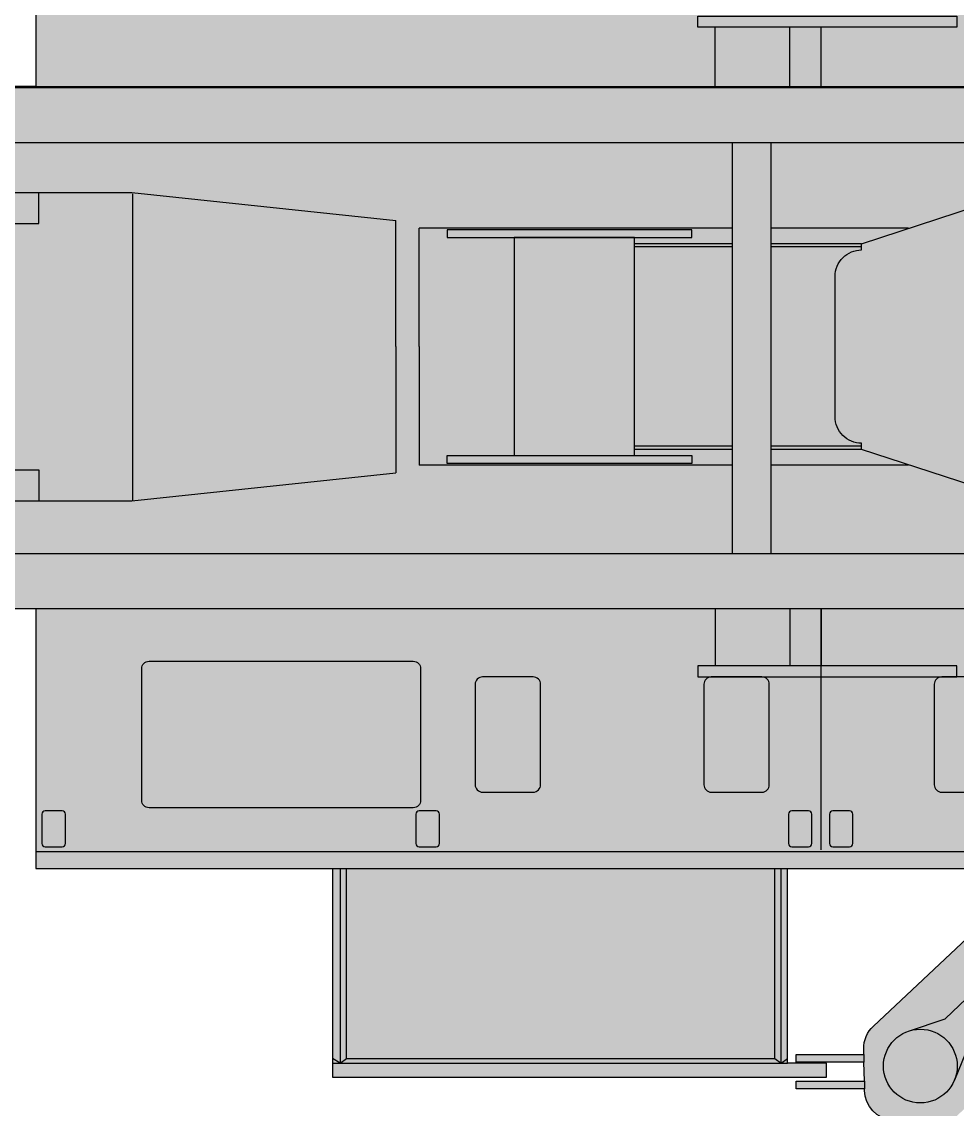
# Model space of a CAD drawing. Header units: millimetres. Extents: x 1288 to 41624, y 765 to 20114.
# Drawn here: x 4592 to 7035, y 2315 to 5155 of the extents above; entities that cross this region are included whole.
import ezdxf

# ---------------------------------------------------------------- set-up
doc = ezdxf.new("R2010")
doc.units = ezdxf.units.MM
doc.set_wipeout_variables(frame=1)
doc.layers.add('dwgmodels.com', color=250, linetype='Continuous')
doc.layers.add('Hatch', color=7, linetype='Continuous', true_color=0xffe494)

# ---------------------------------------------------------------- blocks, each defined once
blk = doc.blocks.new('BLOCK-20201113.170731')
at = {"color": 0, "linetype": 'ByBlock', "lineweight": -2, "transparency": 16777216}
blk.add_wipeout([(-2274.263314732383, -1938.2408650739712), (-2274.263314732383, -1917.8482353668005), (-2097.361047955646, -1917.8482353668005), (-2097.6457328768734, -1903.1484923233734), (-2097.6457328768734, -1903.1484923233734), (-2096.232704726308, -1886.6040824182737), (-2091.4156753500256, -1870.7135073610184), (-2083.4045551956665, -1856.169226645402), (-2072.5484427814918, -1843.605032643674), (-1425.5858744147552, -1236.4890515882907), (-1225.9150036360913, -931.0188284388169), (-1225.9150036360913, -931.0188284388173), (-1188.9916530277296, -858.8568098033593), (-1168.0781943122051, -780.5413068793127), (-1164.1109618104224, -699.5786499319952), (-1177.2675758768612, -619.5936872202519), (-1199.4008998382155, -559.4711547844313), (-1199.4008998382155, -559.4711547844308), (-1253.193153375399, -425.5319164311545), (-1292.0798225981919, -286.5313658278519), (-1315.59838620631, -144.1227871639412), (-1323.4691124346461, 9.094947017729282e-13), (-1323.4691124346466, 0), (-1323.4691124346466, 0), (-1315.59838620631, 144.1227871639412), (-1292.0798225981919, 286.5313658278519), (-1253.193153375399, 425.5319164311559), (-1199.4008998382155, 559.4711547844317), (-1199.4008998382155, 559.4711547844308), (-1199.4008998382155, 559.4711547844299), (-1173.0986635985005, 636.1450298820309), (-1163.517877854472, 716.6366399927701), (-1171.0874921469688, 797.3422264980109), (-1195.468600809812, 874.6484506592196), (-1225.9150036360913, 931.0188284388169), (-1425.5858744147552, 1236.4890515882907), (-2072.5484427814918, 1843.6050326436743), (-2072.5484427814918, 1843.6050326436743), (-2083.4045551956665, 1856.169226645401), (-2091.4156753500256, 1870.713507361018), (-2096.232704726308, 1886.6040824182737), (-2097.6457328768734, 1903.148492323373), (-2097.361047955646, 1917.8482353668005), (-2274.263314732383, 1917.8482353668005), (-2274.263314732383, 1938.2408650739699), (-2096.9661108356777, 1938.2408650739699), (-2096.0212748919994, 1987.0275922753171), (-2274.263314732383, 1987.0275922753171), (-2274.263314732383, 2007.4202219824874), (-2095.6263377720315, 2007.4202219824874), (-2095.543919022315, 2011.6759248753187), (-2095.543919022315, 2011.6759248753187), (-2089.6912722062198, 2040.1193717068336), (-2074.0190646469805, 2064.5665607606134), (-2050.6161080945485, 2081.759139596148), (-2022.6015783539626, 2089.405659446704), (-1914.4264847076593, 2098.392892188971), (-1914.4264847076593, 2098.392892188971), (-1897.8257428960096, 2098.0330047547013), (-1881.6614205224193, 2094.234474793645), (-1866.637906096936, 2087.1628298669193), (-1853.4098754356708, 2077.126229222925), (-1390.8111044863945, 1643.0190329304132), (-1383.1703950564113, 1663.9663486319105), (-1407.619324405605, 1891.7859175675867), (-1488.9414494720113, 2111.567738300466), (-1488.950910515636, 2191.1729593706004), (-1476.8097944638207, 2203.3474148715313), (-1094.3118513705265, 2203.3529714463803), (-1069.7851299734066, 2175.8343924129267), (-1069.7851299734066, 2111.5682166253937), (-548.1436778423378, 1315.2291295579626), (-548.1436778423378, 1315.2291295579626), (-517.572211737693, 1279.1863238380147), (-479.11456527583374, 1251.7143779191656), (-435.1062536875307, 1234.481650476876), (-388.21988155083073, 1228.5346771448085), (-388.2198815508309, 1228.5346771448085), (0, 1228.5346771448085), (388.2198815508309, 1228.5346771448085), (388.21988155083085, 1228.5346771448085), (435.10625368753074, 1234.481650476877), (479.11456527583425, 1251.7143779191656), (517.572211737693, 1279.1863238380147), (548.1436778423378, 1315.2291295579635), (548.1436778423378, 1315.2291295579626), (1069.7851299734066, 2111.5682166253937), (1069.7851299734066, 2175.8343924129267), (1094.3118513705265, 2203.3529714463803), (1476.8097944638207, 2203.3474148715313), (1488.950910515636, 2191.1729593706004), (1488.9414494720113, 2111.567738300466), (1407.619324405605, 1891.7859175675867), (1383.1703950564113, 1663.9663486319105), (1390.8111044863945, 1643.0190329304132), (1853.4098754356708, 2077.126229222925), (1853.4098754356708, 2077.126229222925), (1866.637906096936, 2087.1628298669193), (1881.6614205224193, 2094.234474793645), (1897.8257428960096, 2098.0330047547013), (1914.4264847076593, 2098.392892188971), (2022.6015783539626, 2089.405659446704), (2022.6015783539626, 2089.405659446704), (2050.6161080945485, 2081.759139596148), (2074.0190646469805, 2064.5665607606134), (2089.6912722062198, 2040.1193717068336), (2095.543919022315, 2011.6759248753187), (2095.543919022315, 2011.6759248753187), (2095.6263377720315, 2007.4202219824874), (2274.263314732383, 2007.4202219824874), (2274.263314732383, 1987.0275922753171), (2096.0212748919994, 1987.0275922753171), (2096.9661108356777, 1938.2408650739699), (2274.263314732383, 1938.2408650739699), (2274.263314732383, 1917.8482353668005), (2097.361047955646, 1917.8482353668005), (2097.6457328768734, 1903.148492323373), (2097.6457328768734, 1903.148492323373), (2096.232704726308, 1886.6040824182737), (2091.4156753500256, 1870.713507361018), (2083.4045551956665, 1856.169226645401), (2072.5484427814918, 1843.6050326436743), (1425.5858744147552, 1236.4890515882907), (1225.9150036360913, 931.0188284388169), (1225.9150036360913, 931.0188284388169), (1188.9916530277296, 858.8568098033593), (1168.0781943122051, 780.5413068793123), (1164.1109618104224, 699.5786499319947), (1177.2675758768612, 619.593687220251), (1199.4008998382155, 559.4711547844308), (1199.4008998382155, 559.4711547844308), (1253.193153375399, 425.53191643115497), (1292.0798225981912, 286.5313658278519), (1315.5983862063094, 144.1227871639412), (1323.4691124346461, 0), (1323.4691124346466, 0), (1323.4691124346466, -9.094947017729282e-13), (1315.59838620631, -144.12278716394212), (1292.0798225981919, -286.5313658278519), (1253.193153375399, -425.5319164311545), (1199.400899838216, -559.4711547844304), (1199.4008998382155, -559.4711547844313), (1199.4008998382155, -559.4711547844313), (1173.0986635985005, -636.1450298820314), (1163.517877854472, -716.636639992771), (1171.0874921469688, -797.3422264980131), (1195.468600809812, -874.6484506592201), (1225.9150036360913, -931.0188284388169), (1425.5858744147552, -1236.4890515882907), (2072.5484427814918, -1843.605032643674), (2072.5484427814918, -1843.605032643674), (2083.4045551956665, -1856.169226645402), (2091.4156753500256, -1870.7135073610184), (2096.232704726308, -1886.6040824182737), (2097.6457328768734, -1903.1484923233734), (2097.3610479556446, -1917.8482353668005), (2274.263314732383, -1917.8482353668005), (2274.263314732383, -1938.2408650739712), (2096.9661108356777, -1938.2408650739712), (2096.0212748919994, -1987.0275922753171), (2274.263314732383, -1987.0275922753171), (2274.263314732383, -2007.4202219824874), (2095.6263377720315, -2007.4202219824874), (2095.543919022315, -2011.6759248753187), (2095.543919022315, -2011.6759248753187), (2089.6912722062198, -2040.1193717068327), (2074.0190646469805, -2064.566560760613), (2050.616108094549, -2081.759139596148), (2022.6015783539626, -2089.405659446704), (2022.6015783539626, -2089.405659446704), (1914.4264847076593, -2098.392892188971), (1914.4264847076593, -2098.392892188971), (1897.8257428960096, -2098.0330047547013), (1881.6614205224193, -2094.234474793645), (1866.637906096936, -2087.16282986692), (1853.4098754356708, -2077.126229222926), (1390.8111044863945, -1643.0190329304132), (1383.1703950564113, -1663.9663486319118), (1407.619324405605, -1891.785917567588), (1488.9414494720113, -2111.567738300466), (1488.950910515636, -2191.1729593706004), (1476.8097944638207, -2203.347414871532), (1094.3118513705265, -2203.3529714463803), (1069.7851299734066, -2175.834392412926), (1069.7851299734066, -2111.5682166253937), (548.1436778423378, -1315.229129557964), (548.1436778423378, -1315.229129557964), (517.5722117376926, -1279.1863238380151), (479.11456527583374, -1251.714377919166), (435.10625368753074, -1234.481650476877), (388.21988155083085, -1228.5346771448094), (388.2198815508309, -1228.5346771448094), (0, -1228.5346771448094), (-388.2198815508309, -1228.5346771448094), (-388.2198815508309, -1228.5346771448094), (-435.10625368753074, -1234.481650476877), (-479.11456527583374, -1251.714377919166), (-517.5722117376926, -1279.1863238380147), (-548.1436778423378, -1315.229129557963), (-548.1436778423378, -1315.229129557964), (-1069.7851299734066, -2111.5682166253937), (-1069.7851299734066, -2175.834392412926), (-1094.3118513705265, -2203.3529714463803), (-1476.8097944638207, -2203.347414871532), (-1488.950910515636, -2191.1729593706004), (-1488.9414494720113, -2111.567738300466), (-1407.619324405605, -1891.785917567588), (-1383.1703950564113, -1663.9663486319118), (-1390.8111044863945, -1643.0190329304132), (-1853.4098754356708, -2077.126229222926), (-1853.4098754356708, -2077.126229222926), (-1866.637906096936, -2087.16282986692), (-1881.6614205224193, -2094.234474793645), (-1897.8257428960096, -2098.0330047547013), (-1914.4264847076593, -2098.392892188971), (-2022.6015783539626, -2089.405659446704), (-2022.6015783539626, -2089.405659446704), (-2050.6161080945485, -2081.759139596148), (-2074.0190646469805, -2064.566560760613), (-2089.6912722062198, -2040.1193717068336), (-2095.543919022315, -2011.6759248753187), (-2095.543919022315, -2011.6759248753187), (-2095.6263377720315, -2007.4202219824874), (-2274.263314732383, -2007.4202219824874), (-2274.263314732383, -1987.0275922753171), (-2096.0212748919994, -1987.0275922753171), (-2096.9661108356777, -1938.2408650739712)], dxfattribs=at)
at = {"layer": 'Hatch', "true_color": 0xadadad, "transparency": 16777216}
h = blk.add_hatch(color=253, dxfattribs=at)
h.dxf.hatch_style = 1
edge = h.paths.add_edge_path()
edge.add_line((-2096.966110835678, -1938.240865073971), (-2274.263314732383, -1938.240865073971))
edge.add_line((-2274.263314732383, -1938.240865073971), (-2274.263314732383, -1917.848235366801))
edge.add_line((-2274.263314732383, -1917.848235366801), (-2097.361047955646, -1917.848235366801))
edge.add_line((-2097.361047955646, -1917.848235366801), (-2097.645732876874, -1903.148492323373))
edge.add_arc((-2018.117612859002, -1901.608298286206), 79.54303282657193, 133.1801192143574, 181.1094891669785, ccw=False)
edge.add_line((-2072.548442781492, -1843.605032643674), (-1425.585874414755, -1236.489051588291))
edge.add_line((-1425.585874414755, -1236.489051588291), (-1225.915003636092, -931.0188284388169))
edge.add_arc((-1546.579969151156, -721.4159014089314), 383.091904284433, 326.8293279306736, 385.0071146604343)
edge.add_arc((-6.821210263296962e-13, 3.296918293926865e-12), 1323.469112434646, 180.0000000000001, 205.007114660434, ccw=False)
edge.add_arc((-6.821210263296962e-13, -3.296918293926865e-12), 1323.469112434646, 154.9928853395659, 179.9999999999999, ccw=False)
edge.add_arc((-1546.579969151156, 721.4159014089314), 383.0919042844329, 334.9928853395658, 393.1706720693264)
edge.add_line((-1225.915003636092, 931.0188284388169), (-1425.585874414755, 1236.489051588291))
edge.add_line((-1425.585874414755, 1236.489051588291), (-2072.548442781492, 1843.605032643674))
edge.add_arc((-2018.117612859002, 1901.608298286206), 79.54303282657192, 178.8905108330214, 226.8198807856426, ccw=False)
edge.add_line((-2097.645732876874, 1903.148492323373), (-2097.361047955646, 1917.848235366801))
edge.add_line((-2097.361047955646, 1917.848235366801), (-2274.263314732383, 1917.848235366801))
edge.add_line((-2274.263314732383, 1917.848235366801), (-2274.263314732383, 1938.240865073971))
edge.add_line((-2274.263314732383, 1938.240865073971), (-2096.966110835678, 1938.240865073971))
edge.add_line((-2096.966110835678, 1938.240865073971), (-2096.021274891999, 1987.027592275317))
edge.add_line((-2096.021274891999, 1987.027592275317), (-2274.263314732383, 1987.027592275317))
edge.add_line((-2274.263314732383, 1987.027592275317), (-2274.263314732383, 2007.420221982487))
edge.add_line((-2274.263314732383, 2007.420221982487), (-2095.626337772032, 2007.420221982487))
edge.add_line((-2095.626337772032, 2007.420221982487), (-2095.543919022315, 2011.675924875319))
edge.add_arc((-2016.015799004444, 2010.135730838129), 79.54303282657193, 94.74925073829098, 178.8905108330047, ccw=False)
edge.add_line((-2022.601578353962, 2089.405659446704), (-1914.426484707659, 2098.392892188971))
edge.add_arc((-1907.840705358161, 2019.122963580394), 79.5430328265721, 46.81988078564211, 94.74925073827637, ccw=False)
edge.add_line((-1853.409875435671, 2077.126229222926), (-1390.811104486394, 1643.019032930413))
edge.add_line((-1390.811104486394, 1643.019032930413), (-1383.170395056412, 1663.966348631911))
edge.add_line((-1383.170395056412, 1663.966348631911), (-1407.619324405605, 1891.785917567588))
edge.add_line((-1407.619324405605, 1891.785917567588), (-1488.941449472011, 2111.567738300466))
edge.add_line((-1488.941449472011, 2111.567738300466), (-1488.950910515636, 2191.1729593706))
edge.add_line((-1488.950910515636, 2191.1729593706), (-1476.809794463821, 2203.347414871532))
edge.add_line((-1476.809794463821, 2203.347414871532), (-1094.311851370527, 2203.35297144638))
edge.add_line((-1094.311851370527, 2203.35297144638), (-1069.785129973407, 2175.834392412926))
edge.add_line((-1069.785129973407, 2175.834392412926), (-1069.785129973407, 2111.568216625394))
edge.add_line((-1069.785129973407, 2111.568216625394), (-548.1436778423376, 1315.229129557963))
edge.add_arc((-387.7148114875981, 1420.317964412388), 191.7839523289877, 213.2267799668767, 269.8491092915713)
edge.add_line((-388.2198815508309, 1228.534677144809), (0, 1228.534677144809))
edge.add_line((0, 1228.534677144809), (388.2198815508309, 1228.534677144809))
edge.add_arc((387.7148114875981, 1420.317964412388), 191.7839523289877, 270.1508907084287, 326.7732200331233)
edge.add_line((548.1436778423376, 1315.229129557963), (1069.785129973407, 2111.568216625394))
edge.add_line((1069.785129973407, 2111.568216625394), (1069.785129973407, 2175.834392412926))
edge.add_line((1069.785129973407, 2175.834392412926), (1094.311851370527, 2203.35297144638))
edge.add_line((1094.311851370527, 2203.35297144638), (1476.809794463821, 2203.347414871532))
edge.add_line((1476.809794463821, 2203.347414871532), (1488.950910515636, 2191.1729593706))
edge.add_line((1488.950910515636, 2191.1729593706), (1488.941449472011, 2111.567738300466))
edge.add_line((1488.941449472011, 2111.567738300466), (1407.619324405605, 1891.785917567588))
edge.add_line((1407.619324405605, 1891.785917567588), (1383.170395056412, 1663.966348631911))
edge.add_line((1383.170395056412, 1663.966348631911), (1390.811104486394, 1643.019032930413))
edge.add_line((1390.811104486394, 1643.019032930413), (1853.409875435671, 2077.126229222926))
edge.add_arc((1907.840705358161, 2019.122963580394), 79.54303282657206, 85.25074926172351, 133.180119214358, ccw=False)
edge.add_line((1914.426484707659, 2098.392892188971), (2022.601578353962, 2089.405659446704))
edge.add_arc((2016.015799004444, 2010.135730838129), 79.54303282657196, 1.1094891669952744, 85.25074926170902, ccw=False)
edge.add_line((2095.543919022315, 2011.675924875319), (2095.626337772032, 2007.420221982487))
edge.add_line((2095.626337772032, 2007.420221982487), (2274.263314732383, 2007.420221982487))
edge.add_line((2274.263314732383, 2007.420221982487), (2274.263314732383, 1987.027592275317))
edge.add_line((2274.263314732383, 1987.027592275317), (2096.021274891999, 1987.027592275317))
edge.add_line((2096.021274891999, 1987.027592275317), (2096.966110835678, 1938.240865073971))
edge.add_line((2096.966110835678, 1938.240865073971), (2274.263314732383, 1938.240865073971))
edge.add_line((2274.263314732383, 1938.240865073971), (2274.263314732383, 1917.848235366801))
edge.add_line((2274.263314732383, 1917.848235366801), (2097.361047955646, 1917.848235366801))
edge.add_line((2097.361047955646, 1917.848235366801), (2097.645732876874, 1903.148492323373))
edge.add_arc((2018.117612859002, 1901.608298286206), 79.54303282657193, -46.819880785642624, 1.1094891669786193, ccw=False)
edge.add_line((2072.548442781492, 1843.605032643674), (1425.585874414755, 1236.489051588291))
edge.add_line((1425.585874414755, 1236.489051588291), (1225.915003636092, 931.0188284388169))
edge.add_arc((1546.579969151156, 721.4159014089314), 383.091904284433, 146.8293279306736, 205.0071146604342)
edge.add_arc((6.821210263296962e-13, -3.296918293926865e-12), 1323.469112434646, 1.1368683772161603e-13, 25.007114660434127, ccw=False)
edge.add_arc((6.821210263296962e-13, 3.296918293926865e-12), 1323.469112434646, 334.99288533956593, 359.99999999999983, ccw=False)
edge.add_arc((1546.579969151156, -721.4159014089314), 383.0919042844329, 154.9928853395658, 213.1706720693264)
edge.add_line((1225.915003636092, -931.0188284388169), (1425.585874414755, -1236.489051588291))
edge.add_line((1425.585874414755, -1236.489051588291), (2072.548442781492, -1843.605032643674))
edge.add_arc((2018.117612859002, -1901.608298286206), 79.54303282657192, -1.1094891669786193, 46.819880785642624, ccw=False)
edge.add_line((2097.645732876874, -1903.148492323373), (2097.361047955645, -1917.848235366801))
edge.add_line((2097.361047955645, -1917.848235366801), (2274.263314732383, -1917.848235366801))
edge.add_line((2274.263314732383, -1917.848235366801), (2274.263314732383, -1938.240865073971))
edge.add_line((2274.263314732383, -1938.240865073971), (2096.966110835678, -1938.240865073971))
edge.add_line((2096.966110835678, -1938.240865073971), (2096.021274891999, -1987.027592275317))
edge.add_line((2096.021274891999, -1987.027592275317), (2274.263314732383, -1987.027592275317))
edge.add_line((2274.263314732383, -1987.027592275317), (2274.263314732383, -2007.420221982487))
edge.add_line((2274.263314732383, -2007.420221982487), (2095.626337772032, -2007.420221982487))
edge.add_line((2095.626337772032, -2007.420221982487), (2095.543919022315, -2011.675924875319))
edge.add_arc((2016.015799004444, -2010.135730838129), 79.54303282657193, 274.74925073829104, 358.8905108330047, ccw=False)
edge.add_line((2022.601578353962, -2089.405659446704), (1914.426484707659, -2098.392892188971))
edge.add_arc((1907.840705358161, -2019.122963580394), 79.5430328265721, 226.819880785642, 274.74925073827643, ccw=False)
edge.add_line((1853.409875435671, -2077.126229222926), (1390.811104486394, -1643.019032930413))
edge.add_line((1390.811104486394, -1643.019032930413), (1383.170395056412, -1663.966348631911))
edge.add_line((1383.170395056412, -1663.966348631911), (1407.619324405605, -1891.785917567588))
edge.add_line((1407.619324405605, -1891.785917567588), (1488.941449472011, -2111.567738300466))
edge.add_line((1488.941449472011, -2111.567738300466), (1488.950910515636, -2191.1729593706))
edge.add_line((1488.950910515636, -2191.1729593706), (1476.809794463821, -2203.347414871532))
edge.add_line((1476.809794463821, -2203.347414871532), (1094.311851370527, -2203.35297144638))
edge.add_line((1094.311851370527, -2203.35297144638), (1069.785129973407, -2175.834392412926))
edge.add_line((1069.785129973407, -2175.834392412926), (1069.785129973407, -2111.568216625394))
edge.add_line((1069.785129973407, -2111.568216625394), (548.1436778423376, -1315.229129557963))
edge.add_arc((387.7148114875981, -1420.317964412388), 191.7839523289877, 33.22677996687667, 89.84910929157128)
edge.add_line((388.2198815508309, -1228.534677144809), (0, -1228.534677144809))
edge.add_line((0, -1228.534677144809), (-388.2198815508309, -1228.534677144809))
edge.add_arc((-387.7148114875981, -1420.317964412388), 191.7839523289877, 90.15089070842873, 146.7732200331233)
edge.add_line((-548.1436778423376, -1315.229129557963), (-1069.785129973407, -2111.568216625394))
edge.add_line((-1069.785129973407, -2111.568216625394), (-1069.785129973407, -2175.834392412926))
edge.add_line((-1069.785129973407, -2175.834392412926), (-1094.311851370527, -2203.35297144638))
edge.add_line((-1094.311851370527, -2203.35297144638), (-1476.809794463821, -2203.347414871532))
edge.add_line((-1476.809794463821, -2203.347414871532), (-1488.950910515636, -2191.1729593706))
edge.add_line((-1488.950910515636, -2191.1729593706), (-1488.941449472011, -2111.567738300466))
edge.add_line((-1488.941449472011, -2111.567738300466), (-1407.619324405605, -1891.785917567588))
edge.add_line((-1407.619324405605, -1891.785917567588), (-1383.170395056412, -1663.966348631911))
edge.add_line((-1383.170395056412, -1663.966348631911), (-1390.811104486394, -1643.019032930413))
edge.add_line((-1390.811104486394, -1643.019032930413), (-1853.409875435671, -2077.126229222926))
edge.add_arc((-1907.840705358161, -2019.122963580394), 79.54303282657206, 265.2507492617235, 313.180119214358, ccw=False)
edge.add_line((-1914.426484707659, -2098.392892188971), (-2022.601578353962, -2089.405659446704))
edge.add_arc((-2016.015799004444, -2010.135730838129), 79.54303282657196, 181.1094891669953, 265.25074926170896, ccw=False)
edge.add_line((-2095.543919022315, -2011.675924875319), (-2095.626337772032, -2007.420221982487))
edge.add_line((-2095.626337772032, -2007.420221982487), (-2274.263314732383, -2007.420221982487))
edge.add_line((-2274.263314732383, -2007.420221982487), (-2274.263314732383, -1987.027592275317))
edge.add_line((-2274.263314732383, -1987.027592275317), (-2096.021274891999, -1987.027592275317))
edge.add_line((-2096.021274891999, -1987.027592275317), (-2096.966110835678, -1938.240865073971))
at = {"color": 0, "linetype": 'ByBlock', "lineweight": -2, "transparency": 16777216}
blk.add_lwpolyline([(-2022.601578353962, -2089.405659446704, -0.3845713880604063), (-2095.543919022315, -2011.675924875319), (-2095.626337772032, -2007.420221982487), (-2274.263314732383, -2007.420221982487), (-2274.263314732383, -1987.027592275317), (-2096.021274891999, -1987.027592275317), (-2096.966110835678, -1938.240865073971), (-2274.263314732383, -1938.240865073971), (-2274.263314732383, -1917.848235366801), (-2097.361047955646, -1917.848235366801), (-2097.645732876874, -1903.148492323373, -0.2122344772988553), (-2072.548442781492, -1843.605032643674), (-1425.585874414755, -1236.489051588291), (-1225.915003636092, -931.0188284388169, 0.2594453754683556), (-1199.400899838216, -559.4711547844308, -0.1095492276936714), (-1323.469112434646, 0, -0.1095492276936714), (-1199.400899838216, 559.4711547844308, 0.2594453754683556), (-1225.915003636092, 931.0188284388169)], format="xyb", dxfattribs=at)
for points in [[(-1980.834144533565, -1856.89503293802), (-1884.830536955182, -1824.300869039529), (-1828.950657576188, -1771.862645486526), (-1766.347855041302, -1838.57423137578), (-1822.227734420299, -1891.01245492879), (-1860.850760194728, -1984.75323617331)], [(-2097.361047955646, -1917.848235366801), (-2096.96611083568, -1938.240865073971)], [(-2096.021274891999, -1987.027592275317), (-2095.626337772033, -2007.420221982487)]]:
    blk.add_lwpolyline(points, dxfattribs=at)
blk.add_circle((-1949.878670655704, -1948.07200485939), 96.28853291931071, dxfattribs=at)
blk = doc.blocks.new('BLOCK-20201113.171425')
at = {"linetype": 'ByBlock', "lineweight": -2, "transparency": 16777216}
blk.add_wipeout([(598.9650709422491, -1163.5356608778711), (598.9650709422491, -1163.5356608778711), (616.5431693246111, -1167.0321620411391), (631.4451615741172, -1176.989354924698), (641.402354457676, -1191.891347174204), (644.8988556209441, -1209.469445556566), (644.8988556209441, -2965.8107141531436), (-644.8988556209442, -2965.8107141531436), (-644.8988556209442, -2929.2484516263903), (-543.1579700791845, -2929.2484516263903), (-543.1579700791845, 952.0413088576279), (-644.8988556209442, 952.0413088576279), (-644.8988556209442, 988.6035713843812), (644.8988556209441, 988.6035713843812), (644.8988556209441, -767.7376972121965), (644.8988556209441, -767.7376972121965), (641.402354457676, -785.315795594558), (631.4451615741172, -800.2177878440643), (616.5431693246111, -810.1749807276228), (598.9650709422491, -813.6714818908913), (644.8988556209441, -813.6714818908913), (644.8988556209441, -1163.5356608778711)], dxfattribs=at)
at = {"layer": 'Hatch', "true_color": 0xadadad, "transparency": 16777216}
h = blk.add_hatch(color=253, dxfattribs=at)
h.dxf.hatch_style = 1
edge = h.paths.add_edge_path()
edge.add_line((644.8988556209442, -1163.535660877871), (598.9650709422494, -1163.535660877871))
edge.add_arc((598.9650709422494, -1209.469445556566), 45.93378467869479, 0, 90, ccw=False)
edge.add_line((644.8988556209442, -1209.469445556566), (644.8988556209442, -2965.810714153144))
edge.add_line((644.8988556209442, -2965.810714153144), (-644.8988556209442, -2965.810714153144))
edge.add_line((-644.8988556209442, -2965.810714153144), (-644.8988556209442, -2929.24845162639))
edge.add_line((-644.8988556209442, -2929.24845162639), (-543.1579700791845, -2929.24845162639))
edge.add_line((-543.1579700791845, -2929.24845162639), (-543.1579700791845, 952.0413088576279))
edge.add_line((-543.1579700791845, 952.0413088576279), (-644.8988556209442, 952.0413088576279))
edge.add_line((-644.8988556209442, 952.0413088576279), (-644.8988556209442, 988.6035713843812))
edge.add_line((-644.8988556209442, 988.6035713843812), (644.8988556209442, 988.6035713843812))
edge.add_line((644.8988556209442, 988.6035713843812), (644.8988556209442, -767.7376972121965))
edge.add_arc((598.9650709422494, -767.7376972121965), 45.93378467869479, -90, 0, ccw=False)
edge.add_line((598.9650709422494, -813.6714818908913), (644.8988556209442, -813.6714818908913))
edge.add_line((644.8988556209442, -813.6714818908913), (644.8988556209442, -1163.535660877871))
at = {"color": 0, "linetype": 'ByBlock', "lineweight": -2, "transparency": 16777216}
for p, q in [((624.506225913774, -764.003148331507), (624.506225913774, 952.0413088576279)), ((425.2474517178416, -789.2781182902218), (599.2312559550592, -789.2781182902218)), ((598.9650709422494, -813.6714818908913), (445.5289499279679, -813.6714818908913)), ((598.9650709422494, -1163.535660877871), (445.5289499279679, -1163.535660877871)), ((425.2474517178416, -1187.929024478541), (599.2312559550592, -1187.929024478541)), ((624.506225913774, -1213.203994437255), (624.506225913774, -2929.24845162639)), ((-526.8716491877167, -2929.24845162639), (-543.1524135043401, -2917.023986951794)), ((-510.5908848710933, -2917.023986951794), (-526.8716491877167, -2929.24845162639)), ((608.2810273456744, -2917.023986951794), (-510.5908848710933, -2917.023986951794)), ((624.506225913774, -2929.24845162639), (644.8988556209442, -2917.023986951794)), ((644.8988556209442, -2929.24845162639), (-543.1579700791845, -2929.24845162639))]:
    blk.add_line(p, q, dxfattribs=at)
blk.add_lwpolyline([(644.8988556209442, -1163.535660877871), (598.9650709422494, -1163.535660877871, -0.414213562373095), (644.8988556209442, -1209.469445556566), (644.8988556209442, -2965.810714153144), (-644.8988556209442, -2965.810714153144), (-644.8988556209442, -2929.24845162639), (-543.1579700791845, -2929.24845162639), (-543.1579700791845, 952.0413088576279), (-644.8988556209442, 952.0413088576279), (-644.8988556209442, 988.6035713843812), (644.8988556209442, 988.6035713843812), (644.8988556209442, -767.7376972121965, -0.414213562373095), (598.9650709422494, -813.6714818908913), (644.8988556209442, -813.6714818908913)], format="xyb", close=True, dxfattribs=at)
for points in [[(-526.8772057625574, 952.0413088576279), (-526.8772057625574, -988.6035713843812)], [(-510.5964414459377, 939.8168441830312), (-510.5964414459377, -988.6035713843812)], [(624.506225913774, 952.0413088576279), (608.2810273456744, 939.8168441830312), (608.2810273456744, -768.9410543315716), (608.2810273456744, -772.9973539735947), (604.2247277036477, -772.9973539735947), (413.0229870432449, -772.9973539735947)], [(413.0229870432449, -988.6035713843812), (413.0229870432449, -772.9973539735947), (425.2474517178416, -789.2781182902218), (425.2474517178416, -988.6035713843812)], [(457.6367265306799, -789.2781182902218), (445.5233933531235, -805.5588826068415)], [(445.5289499279679, -789.2781182902218), (445.5289499279679, -988.6035713843812)], [(449.5296838214745, -988.6035713843812), (449.5296838214745, -817.727781532918), (490.2593774872912, -817.727781532918), (490.2593774872912, -988.6035713843812)], [(494.3712428778381, -988.6035713843812), (494.3712428778381, -817.727781532918), (534.9898050466109, -817.727781532918), (534.9898050466109, -988.6035713843812)], [(539.1016704371614, -988.6035713843812), (539.1016704371614, -817.727781532918), (575.6083672153873, -817.727781532918), (575.6083672153873, -988.6035713843812)], [(587.9439633870279, -988.6035713843812), (587.9439633870279, -817.727781532918), (624.506225913774, -817.727781532918), (624.506225913774, -988.6035713843812)], [(640.786990230401, -988.6035713843812), (640.786990230401, -817.727781532918), (628.6180913043208, -817.727781532918), (628.6180913043208, -988.6035713843812)], [(490.2593774872912, -829.9522462075183), (449.5296838214745, -829.9522462075183)], [(490.2593774872912, -834.0641115980616), (449.5296838214745, -834.0641115980616)], [(534.9898050466109, -829.9522462075183), (494.3712428778381, -829.9522462075183)], [(534.9898050466109, -834.0641115980616), (494.3712428778381, -834.0641115980616)], [(575.6083672153873, -829.9522462075183), (539.1016704371614, -829.9522462075183)], [(575.6083672153873, -834.0641115980616), (539.1016704371614, -834.0641115980616)], [(624.506225913774, -829.9522462075183), (587.9439633870279, -829.9522462075183)], [(624.506225913774, -834.0641115980616), (587.9439633870279, -834.0641115980616)], [(640.786990230401, -829.9522462075183), (628.6180913043208, -829.9522462075183)], [(640.786990230401, -834.0641115980616), (628.6180913043208, -834.0641115980616)], [(490.2593774872912, -931.6931317492781), (449.5296838214745, -931.6931317492781)], [(490.2593774872912, -935.7494313913048), (449.5296838214745, -935.7494313913048)], [(534.9898050466109, -931.6931317492781), (494.3712428778381, -931.6931317492781)], [(534.9898050466109, -935.7494313913048), (494.3712428778381, -935.7494313913048)], [(575.6083672153873, -931.6931317492781), (539.1016704371614, -931.6931317492781)], [(575.6083672153873, -935.7494313913048), (539.1016704371614, -935.7494313913048)], [(624.506225913774, -931.6931317492781), (587.9439633870279, -931.6931317492781)], [(624.506225913774, -935.7494313913048), (587.9439633870279, -935.7494313913048)], [(640.786990230401, -931.6931317492781), (628.6180913043208, -931.6931317492781)], [(640.786990230401, -935.7494313913048), (628.6180913043208, -935.7494313913048)], [(-526.8772057625574, -2929.24845162639), (-526.8772057625574, -988.6035713843812)], [(-510.5964414459377, -2917.023986951794), (-510.5964414459377, -988.6035713843812)], [(413.0229870432449, -988.6035713843812), (413.0229870432449, -1204.209788795168), (425.2474517178416, -1187.929024478541), (425.2474517178416, -988.6035713843812)], [(445.5289499279679, -1187.929024478541), (445.5289499279679, -988.6035713843812)], [(449.5296838214745, -988.6035713843812), (449.5296838214745, -1159.479361235844), (490.2593774872912, -1159.479361235844), (490.2593774872912, -988.6035713843812)], [(494.3712428778381, -988.6035713843812), (494.3712428778381, -1159.479361235844), (534.9898050466109, -1159.479361235844), (534.9898050466109, -988.6035713843812)], [(539.1016704371614, -988.6035713843812), (539.1016704371614, -1159.479361235844), (575.6083672153873, -1159.479361235844), (575.6083672153873, -988.6035713843812)], [(587.9439633870279, -988.6035713843812), (587.9439633870279, -1159.479361235844), (624.506225913774, -1159.479361235844), (624.506225913774, -988.6035713843812)], [(640.786990230401, -988.6035713843812), (640.786990230401, -1159.479361235844), (628.6180913043208, -1159.479361235844), (628.6180913043208, -988.6035713843812)], [(490.2593774872912, -1041.457711377458), (449.5296838214745, -1041.457711377458)], [(490.2593774872912, -1045.514011019484), (449.5296838214745, -1045.514011019484)], [(534.9898050466109, -1041.457711377458), (494.3712428778381, -1041.457711377458)], [(534.9898050466109, -1045.514011019484), (494.3712428778381, -1045.514011019484)], [(575.6083672153873, -1041.457711377458), (539.1016704371614, -1041.457711377458)], [(575.6083672153873, -1045.514011019484), (539.1016704371614, -1045.514011019484)], [(624.506225913774, -1041.457711377458), (587.9439633870279, -1041.457711377458)], [(624.506225913774, -1045.514011019484), (587.9439633870279, -1045.514011019484)], [(640.786990230401, -1041.457711377458), (628.6180913043208, -1041.457711377458)], [(640.786990230401, -1045.514011019484), (628.6180913043208, -1045.514011019484)], [(490.2593774872912, -1143.143031170701), (449.5296838214745, -1143.143031170701)], [(490.2593774872912, -1147.254896561244), (449.5296838214745, -1147.254896561244)], [(534.9898050466109, -1143.143031170701), (494.3712428778381, -1143.143031170701)], [(534.9898050466109, -1147.254896561244), (494.3712428778381, -1147.254896561244)], [(575.6083672153873, -1143.143031170701), (539.1016704371614, -1143.143031170701)], [(575.6083672153873, -1147.254896561244), (539.1016704371614, -1147.254896561244)], [(624.506225913774, -1143.143031170701), (587.9439633870279, -1143.143031170701)], [(624.506225913774, -1147.254896561244), (587.9439633870279, -1147.254896561244)], [(640.786990230401, -1143.143031170701), (628.6180913043208, -1143.143031170701)], [(640.786990230401, -1147.254896561244), (628.6180913043208, -1147.254896561244)], [(457.6367265306799, -1187.929024478541), (445.5233933531235, -1171.648260161921)], [(624.506225913774, -2929.24845162639), (608.2810273456744, -2917.023986951794), (608.2810273456744, -1208.266088437191), (608.2810273456744, -1204.209788795168), (604.2247277036477, -1204.209788795168), (413.0229870432449, -1204.209788795168)]]:
    blk.add_lwpolyline(points, dxfattribs=at)
for centre, start, end in [((599.2312559550592, -764.003148331507), 270, 0), ((599.2312559550592, -1213.203994437255), 0, 90.00000000000001)]:
    blk.add_arc(centre, 25.27496995871479, start, end, dxfattribs=at)
blk = doc.blocks.new('BLOCK-20201113.20031301')
at = {"linetype": 'ByBlock', "lineweight": -2, "transparency": 16777216}
blk.add_wipeout([(-4922.653010088976, 610.1341450588661), (-4922.653010088976, 894.9465125353818), (-4922.653010088976, 894.9465125353818), (-4925.443412416962, 908.9748123577883), (-4933.389805941546, 920.8674306990879), (-4945.2824242828465, 928.8138242236728), (-4959.310724105253, 931.6042265516589), (-5239.93244442626, 931.6042265516589), (-5239.93244442626, 931.6042265516589), (-5253.960744248667, 928.8138242236728), (-5265.853362589967, 920.8674306990879), (-5273.799756114551, 908.9748123577883), (-5276.590158442537, 894.9465125353818), (-5276.590158442537, 610.1341450588661), (-5650.936606227813, 610.1341450588661), (-5650.936606227813, 248.13440659492971), (-5724.144479904091, 248.13440659492335), (-5724.144479904091, -386.5709124598661), (-5650.936606227813, -386.5709124598725), (-5650.936606227813, -748.570650923808), (-5276.590158442537, -748.570650923808), (-5276.590158442537, -1033.3830184003236), (-5276.590158442537, -1033.3830184003236), (-5273.799756114551, -1047.4113182227293), (-5265.853362589967, -1059.3039365640298), (-5253.960744248667, -1067.2503300886137), (-5239.93244442626, -1070.0407324166008), (-4959.310724105253, -1070.0407324166008), (-4959.310724105253, -1070.0407324166008), (-4945.2824242828465, -1067.2503300886137), (-4933.389805941546, -1059.3039365640298), (-4925.443412416962, -1047.4113182227293), (-4922.653010088976, -1033.3830184003236), (-4922.653010088976, -748.570650923808), (-4259.542480390308, -748.570650923808), (-4259.542480390308, -1432.1071497787625), (533.0700084352247, -1432.0849234793495), (533.0700084352247, -1428.0286238373228), (1232.8761584570934, -1428.0286238373228), (1232.8761584570934, -1375.1300312454323), (1285.6969590010626, -1375.1578141196878), (1285.6969590010626, -1468.7305346288776), (1281.5962067602159, -1468.6860820300644), (1245.0339442334698, -1501.247610663304), (1245.0228310837633, -2481.738582763638), (1281.5850936105126, -2518.356411038905), (3157.245830957335, -2518.3508544640645), (3193.71918828645, -2477.7156225707295), (3193.71918828645, -1509.371323097068), (3157.2291612327745, -1468.702751754623), (2017.8757141112073, -1468.702751754623), (2017.8646009615031, -1367.028545111084), (1684.3923177881948, -1151.3500922272215), (1375.1133615208855, -1045.6084727919588), (1310.118105475994, -1045.5862464925467), (1249.1458096240162, -952.035752282769), (1232.85393215769, -953.21020698129), (1232.85393215769, -931.6875751744219), (1570.3991846975732, -931.6820185995612), (1570.3880715478672, -907.2442024000784), (1257.1361642613188, -907.2886549988907), (1257.1361642613188, -805.5533260319862), (1452.5497886596131, -805.5255431577316), (1452.5886846835665, -781.1655190061656), (1257.1361642613188, -781.1599624313103), (1257.1361642613188, -740.4358253403489), (1550.10657333774, -740.4358253403489), (1550.10657333774, -687.592798496974), (1570.349175523912, -687.559459047865), (1570.349175523912, -667.2779608377396), (1542.0495398022108, -667.3113002868486), (1542.0495398022108, -451.60506452872505), (1537.9932401601873, -451.60506452872505), (1537.9932401601873, -435.35763966121976), (1558.2580686457663, -435.35763966121976), (1558.274738370314, -406.8746369694127), (1302.033289066203, -406.8524106699988), (1302.033289066203, 264.42628406125004), (1558.274738370314, 264.44295378580864), (1558.274738370314, 284.72445199593494), (1542.0495398022108, 284.75223487018957), (1542.0495398022108, 500.40290487978837), (1558.280294945173, 500.42513117920225), (1558.280294945173, 512.594030105276), (1533.8258090211202, 512.6273695543869), (1533.8258090211202, 520.7399688384394), (1570.3880715478672, 520.7399688384394), (1570.3880715478672, 545.1888981876327), (1550.10657333774, 545.1888981876327), (1550.1121299125994, 593.9756253889791), (1257.1361642613188, 593.9756253889791), (1257.1361642613188, 760.7284367001848), (1570.3936281227284, 760.7284367001848), (1570.3936281227284, 789.2892314399278), (1257.1361642613188, 789.2892314399278), (1257.1361642613188, 1509.33242707311), (-4259.542480390308, 1509.33242707311), (-4259.542480390308, 610.1341450588661)], dxfattribs=at)
at = {"layer": 'Hatch', "transparency": 16777216}
h = blk.add_hatch(color=256, dxfattribs=at)
h.dxf.hatch_style = 1
edge = h.paths.add_edge_path()
edge.add_line((-4259.542480390308, 610.1341450588661), (-4922.653010088976, 610.1341450588661))
edge.add_line((-4922.653010088976, 610.1341450588661), (-4922.653010088976, 894.9465125353818))
edge.add_arc((-4959.310724105253, 894.9465125353818), 36.65771401627717, 0, 90)
edge.add_line((-4959.310724105253, 931.6042265516589), (-5239.93244442626, 931.6042265516589))
edge.add_arc((-5239.93244442626, 894.9465125353818), 36.65771401627717, 90, 180)
edge.add_line((-5276.590158442537, 894.9465125353818), (-5276.590158442537, 610.1341450588661))
edge.add_line((-5276.590158442537, 610.1341450588661), (-5650.936606227813, 610.1341450588661))
edge.add_line((-5650.936606227813, 610.1341450588661), (-5650.936606227813, 248.1344065949306))
edge.add_line((-5650.936606227813, 248.1344065949306), (-5724.144479904091, 248.1344065949233))
edge.add_line((-5724.144479904091, 248.1344065949233), (-5724.144479904091, -386.5709124598652))
edge.add_line((-5724.144479904091, -386.5709124598652), (-5650.936606227813, -386.5709124598725))
edge.add_line((-5650.936606227813, -386.5709124598725), (-5650.936606227813, -748.570650923808))
edge.add_line((-5650.936606227813, -748.570650923808), (-5276.590158442537, -748.570650923808))
edge.add_line((-5276.590158442537, -748.570650923808), (-5276.590158442537, -1033.383018400324))
edge.add_arc((-5239.93244442626, -1033.383018400324), 36.65771401627717, 180, 270)
edge.add_line((-5239.93244442626, -1070.040732416601), (-4959.310724105253, -1070.040732416601))
edge.add_arc((-4959.310724105253, -1033.383018400324), 36.65771401627717, 270, 360)
edge.add_line((-4922.653010088976, -1033.383018400324), (-4922.653010088976, -748.570650923808))
edge.add_line((-4922.653010088976, -748.570650923808), (-4259.542480390308, -748.570650923808))
edge.add_line((-4259.542480390308, -748.570650923808), (-4259.542480390308, -1432.107149778763))
edge.add_line((-4259.542480390308, -1432.107149778763), (533.0700084352247, -1432.08492347935))
edge.add_line((533.0700084352247, -1432.08492347935), (533.0700084352247, -1428.028623837323))
edge.add_line((533.0700084352247, -1428.028623837323), (1232.876158457093, -1428.028623837323))
edge.add_line((1232.876158457093, -1428.028623837323), (1232.876158457093, -1375.130031245433))
edge.add_line((1232.876158457093, -1375.130031245433), (1285.696959001063, -1375.157814119688))
edge.add_line((1285.696959001063, -1375.157814119688), (1285.696959001063, -1468.730534628878))
edge.add_line((1285.696959001063, -1468.730534628878), (1281.596206760216, -1468.686082030064))
edge.add_line((1281.596206760216, -1468.686082030064), (1245.03394423347, -1501.247610663304))
edge.add_line((1245.03394423347, -1501.247610663304), (1245.022831083763, -2481.738582763639))
edge.add_line((1245.022831083763, -2481.738582763639), (1281.585093610513, -2518.356411038905))
edge.add_line((1281.585093610513, -2518.356411038905), (3157.245830957334, -2518.350854464064))
edge.add_line((3157.245830957334, -2518.350854464064), (3193.71918828645, -2477.715622570729))
edge.add_line((3193.71918828645, -2477.715622570729), (3193.71918828645, -1509.371323097068))
edge.add_line((3193.71918828645, -1509.371323097068), (3157.229161232775, -1468.702751754623))
edge.add_line((3157.229161232775, -1468.702751754623), (2017.875714111207, -1468.702751754623))
edge.add_line((2017.875714111207, -1468.702751754623), (2017.864600961504, -1367.028545111083))
edge.add_line((2017.864600961504, -1367.028545111083), (1684.392317788195, -1151.350092227221))
edge.add_line((1684.392317788195, -1151.350092227221), (1375.113361520886, -1045.608472791959))
edge.add_line((1375.113361520886, -1045.608472791959), (1310.118105475995, -1045.586246492545))
edge.add_line((1310.118105475995, -1045.586246492545), (1249.145809624017, -952.035752282769))
edge.add_line((1249.145809624017, -952.035752282769), (1232.85393215769, -953.21020698129))
edge.add_line((1232.85393215769, -953.21020698129), (1232.85393215769, -931.6875751744228))
edge.add_line((1232.85393215769, -931.6875751744228), (1570.399184697573, -931.6820185995603))
edge.add_line((1570.399184697573, -931.6820185995603), (1570.388071547866, -907.2442024000775))
edge.add_line((1570.388071547866, -907.2442024000775), (1257.136164261319, -907.2886549988907))
edge.add_line((1257.136164261319, -907.2886549988907), (1257.136164261319, -805.5533260319862))
edge.add_line((1257.136164261319, -805.5533260319862), (1452.549788659613, -805.5255431577316))
edge.add_line((1452.549788659613, -805.5255431577316), (1452.588684683567, -781.1655190061647))
edge.add_line((1452.588684683567, -781.1655190061647), (1257.136164261319, -781.1599624313094))
edge.add_line((1257.136164261319, -781.1599624313094), (1257.136164261319, -740.435825340348))
edge.add_line((1257.136164261319, -740.435825340348), (1550.10657333774, -740.435825340348))
edge.add_line((1550.10657333774, -740.435825340348), (1550.10657333774, -687.5927984969749))
edge.add_line((1550.10657333774, -687.5927984969749), (1570.349175523912, -687.559459047865))
edge.add_line((1570.349175523912, -687.559459047865), (1570.349175523912, -667.2779608377386))
edge.add_line((1570.349175523912, -667.2779608377386), (1542.04953980221, -667.3113002868486))
edge.add_line((1542.04953980221, -667.3113002868486), (1542.04953980221, -451.6050645287251))
edge.add_line((1542.04953980221, -451.6050645287251), (1537.993240160187, -451.6050645287251))
edge.add_line((1537.993240160187, -451.6050645287251), (1537.993240160187, -435.3576396612189))
edge.add_line((1537.993240160187, -435.3576396612189), (1558.258068645766, -435.3576396612189))
edge.add_line((1558.258068645766, -435.3576396612189), (1558.274738370314, -406.8746369694127))
edge.add_line((1558.274738370314, -406.8746369694127), (1302.033289066203, -406.8524106699988))
edge.add_line((1302.033289066203, -406.8524106699988), (1302.033289066203, 264.42628406125))
edge.add_line((1302.033289066203, 264.42628406125), (1558.274738370314, 264.4429537858086))
edge.add_line((1558.274738370314, 264.4429537858086), (1558.274738370314, 284.7244519959349))
edge.add_line((1558.274738370314, 284.7244519959349), (1542.04953980221, 284.7522348701896))
edge.add_line((1542.04953980221, 284.7522348701896), (1542.04953980221, 500.4029048797893))
edge.add_line((1542.04953980221, 500.4029048797893), (1558.280294945172, 500.4251311792032))
edge.add_line((1558.280294945172, 500.4251311792032), (1558.280294945172, 512.594030105276))
edge.add_line((1558.280294945172, 512.594030105276), (1533.82580902112, 512.627369554386))
edge.add_line((1533.82580902112, 512.627369554386), (1533.82580902112, 520.7399688384394))
edge.add_line((1533.82580902112, 520.7399688384394), (1570.388071547866, 520.7399688384394))
edge.add_line((1570.388071547866, 520.7399688384394), (1570.388071547866, 545.1888981876327))
edge.add_line((1570.388071547866, 545.1888981876327), (1550.10657333774, 545.1888981876327))
edge.add_line((1550.10657333774, 545.1888981876327), (1550.112129912599, 593.9756253889791))
edge.add_line((1550.112129912599, 593.9756253889791), (1257.136164261319, 593.9756253889791))
edge.add_line((1257.136164261319, 593.9756253889791), (1257.136164261319, 760.7284367001848))
edge.add_line((1257.136164261319, 760.7284367001848), (1570.393628122729, 760.7284367001848))
edge.add_line((1570.393628122729, 760.7284367001848), (1570.393628122729, 789.2892314399287))
edge.add_line((1570.393628122729, 789.2892314399287), (1257.136164261319, 789.2892314399287))
edge.add_line((1257.136164261319, 789.2892314399287), (1257.136164261319, 1509.33242707311))
edge.add_line((1257.136164261319, 1509.33242707311), (-4259.542480390308, 1509.33242707311))
edge.add_line((-4259.542480390308, 1509.33242707311), (-4259.542480390308, 610.1341450588661))
h = blk.add_hatch(color=256, dxfattribs=at)
h.dxf.hatch_style = 1
h.set_gradient(color1=(91, 91, 91), color2=(132, 132, 132), tint=1, name='CYLINDER')
h.paths.add_polyline_path([(-2696.405130887153, 215.6228871353524), (-3010.141818858083, 215.6228871353524), (-3010.141818858083, -354.0593930002942), (-2696.405130887153, -354.0593930002942)])
at = {"color": 0, "linetype": 'ByBlock', "lineweight": -2, "transparency": 16777216}
for p, q in [((-5252.269030314936, 333.4833963230194), (-4008.755140119971, 333.4833963230194)), ((-4008.755140119971, 333.4833963230194), (-3319.731192782132, 260.3033055210035)), ((-2440.914427325333, 240.0495901851391), (-3258.71444433133, 240.0495901851391)), ((-1981.207876662258, 240.0495901851391), (-2339.229107532097, 240.0495901851391)), ((-2440.914427325333, 199.3421228187217), (-2696.405130887153, 199.3421228187217)), ((-2103.224703839292, 199.3421228187217), (-2339.229107532097, 199.3421228187217)), ((-2440.914427325333, 191.173957786159), (-2696.405130887153, 191.173957786159)), ((-2103.224703839292, 191.173957786159), (-2339.229107532097, 191.173957786159)), ((-2440.914427325333, -329.6104636511009), (-2696.405130887153, -329.6104636511009)), ((-2440.914427325333, -337.7786286836636), (-2696.405130887153, -337.7786286836636)), ((-2103.224703839292, -329.6104636511009), (-2339.229107532097, -329.6104636511009)), ((-2103.224703839292, -337.7786286836636), (-2339.229107532097, -337.7786286836636)), ((-2440.914427325333, -378.486096050081), (-3258.71444433133, -378.486096050081)), ((-1981.207876662258, -378.486096050081), (-2339.229107532097, -378.486096050081)), ((-4008.755140119971, -471.9199021879613), (-3319.731192782132, -398.7398113859454)), ((-5252.269030314936, -471.9199021879613), (-4008.755140119971, -471.9199021879613))]:
    blk.add_line(p, q, dxfattribs=at)
for points in [[(1257.136164261319, 1509.33242707311), (-4259.542480390308, 1509.33242707311), (-4259.542480390308, 610.1341450588661), (-4922.653010088976, 610.1341450588661), (-4922.653010088976, 894.9465125353818, 0.414213562373095), (-4959.310724105253, 931.6042265516589), (-5239.93244442626, 931.6042265516589, 0.414213562373095), (-5276.590158442537, 894.9465125353818), (-5276.590158442537, 610.1341450588661), (-5650.936606227813, 610.1341450588661), (-5650.936606227813, 248.1344065949306), (-5724.144479904091, 248.1344065949233), (-5724.144479904091, -386.5709124598652), (-5650.936606227813, -386.5709124598725), (-5650.936606227813, -748.570650923808), (-5276.590158442537, -748.570650923808), (-5276.590158442537, -1033.383018400324, 0.414213562373095), (-5239.93244442626, -1070.040732416601), (-4959.310724105253, -1070.040732416601, 0.414213562373095), (-4922.653010088976, -1033.383018400324), (-4922.653010088976, -748.570650923808), (-4259.542480390308, -748.570650923808), (-4259.542480390308, -1432.107149778763), (533.0700084352247, -1432.08492347935)], [(-4259.542480390308, 610.1341450588661), (270.5714173925953, 610.1341450588661), (565.4981792720209, 825.868163691237), (708.1791891444809, 825.868163691237, 0.4142135623730951), (736.4739874708175, 854.1629620175736), (736.4739874708175, 935.6938656427956)], [(724.2939753950377, -528.9859259189179), (569.6544972613883, -528.9859259189179), (488.3006848519362, -467.9469511687203), (244.0892201025963, -467.9469511687203), (244.0669938031933, -549.356329326678), (-1619.141459300095, -549.3285464524233), (-1619.141459300099, -467.9469511687203), (-1704.601580525239, -467.9469511687203), (-2103.180251240479, -337.7508458094017), (-2103.196920965038, -321.4867512173441, -0.4167374587798755), (-2172.48185279574, -252.2740548597139), (-2172.48185279574, 113.8375489947721, -0.4167374587798755), (-2103.196920965038, 183.0502453524023), (-2103.180251240479, 199.3143399444598), (-1704.601580525239, 329.5104453037784), (-1619.141459300099, 329.5104453037784), (-1619.141459300095, 410.8920405874815), (244.0669938031933, 410.9198234617361), (244.0892201025963, 329.5104453037784), (488.3006848519362, 329.5104453037784), (569.6544972613883, 390.5494200539761), (724.2939753950377, 390.5494200539761)]]:
    blk.add_lwpolyline(points, format="xyb", dxfattribs=at)
for points in [[(-2530.414178467941, 793.2899653334316), (-1854.648907286504, 793.2899653334316), (-1854.648907286504, 764.7847363422115), (-2530.414178467941, 764.7847363422115)], [(-2546.75606510794, 235.9377247945886), (-3185.445771899871, 235.9377247945886), (-3185.445771899871, 215.6228871353524), (-2546.75606510794, 215.6228871353524)], [(-2696.405130887153, 215.6228871353524), (-3010.141818858083, 215.6228871353524), (-3010.141818858083, -354.0593930002942), (-2696.405130887153, -354.0593930002942)], [(-2546.75606510794, -374.3742306595304), (-3185.445771899871, -374.3742306595304), (-3185.445771899871, -354.0593930002942), (-2546.75606510794, -354.0593930002942)], [(-2530.414178467941, -931.7264711983735), (-1854.648907286504, -931.7264711983735), (-1854.648907286504, -903.2212422071534), (-2530.414178467941, -903.2212422071534)]]:
    blk.add_lwpolyline(points, close=True, dxfattribs=at)
for points in [[(-2485.589289136133, 610.1341450588661), (-2485.589289136133, 764.7847363422115)], [(-2290.497946079267, 610.1341450588661), (-2290.497946079267, 764.7847363422115)], [(-2208.988549573969, 610.1341450588661), (-2208.988549573969, 764.7847363422115)], [(-2440.914427325333, 610.1341450588661), (-2440.914427325333, -748.570650923808)], [(-2339.229107532097, -748.570650923808), (-2339.229107532097, 610.1341450588661)], [(-5008.152027338088, 333.4833963230194), (-5008.152027338088, 252.1907062369573), (-4251.51322972904, 252.1907062369573), (-4251.51322972904, 333.4833963230194)], [(-4007.312878129404, 329.4937755792198), (-4007.312878129404, -471.7667219337236)], [(-3319.731192782132, -69.21825293247093), (-3319.731192782132, 260.3033055210035)], [(-3258.71444433133, -69.21825293247093), (-3258.71444433133, 240.0495901851391)], [(-3319.731192782132, -69.21825293247093), (-3319.731192782132, -398.7398113859454)], [(-3258.71444433133, -69.21825293247093), (-3258.71444433133, -378.486096050081)], [(-5008.152027338088, -471.9199021879613), (-5008.152027338088, -390.6272121018992), (-4251.51322972904, -390.6272121018992), (-4251.51322972904, -471.9199021879613)], [(-4259.542480390308, -748.570650923808), (276.5387586393808, -748.570650923808), (533.0700084352247, -935.1555371858994), (533.0700084352247, -1013.030274434161)], [(-2485.589289136133, -748.570650923808), (-2485.589289136133, -903.2212422071534)], [(-2290.497946079267, -748.570650923808), (-2290.497946079267, -903.2212422071534)], [(-2208.988549573969, -1383.270413403741), (-2208.988549573969, -748.570650923808)], [(-2208.988549573969, -748.570650923808), (-2208.988549573969, -903.2212422071534)], [(-4259.520254090901, -1387.35449592003), (533.0700084352247, -1387.35449592003)]]:
    blk.add_lwpolyline(points, dxfattribs=at)
for points in [[(-3982.91951452873, -1253.986830517053), (-3982.91951452873, -910.5102242162175, -0.4142135623730951), (-3963.472746743297, -891.0634564307838), (-3273.993780977697, -891.0634564307838, -0.4142135623730951), (-3254.547013192263, -910.5102242162175), (-3254.547013192263, -1253.986830517053, -0.4142135623730951), (-3273.993780977697, -1273.433598302487), (-3963.472746743297, -1273.433598302487, -0.414213562373095)], [(-3092.807476594524, -1232.759470385194), (-2960.802996014521, -1232.759470385194, 0.4142135623730951), (-2941.356228229088, -1213.31270259976), (-2941.356228229088, -951.1287863849939, 0.4142135623730951), (-2960.802996014521, -931.6820185995603), (-3092.807476594524, -931.6820185995603, 0.4142135623730951), (-3112.254244379958, -951.1287863849939), (-3112.254244379958, -1213.31270259976, 0.414213562373095)], [(-2495.588442986602, -1232.759470385194), (-2363.583962406599, -1232.759470385194, 0.4142135623730951), (-2344.137194621166, -1213.31270259976), (-2344.137194621166, -951.1287863849939, 0.4142135623730951), (-2363.583962406599, -931.6820185995603), (-2495.588442986602, -931.6820185995603, 0.4142135623730951), (-2515.035210772035, -951.1287863849939), (-2515.035210772035, -1213.31270259976, 0.414213562373095)], [(-1894.088596995924, -1232.759470385194), (-1762.084116415921, -1232.759470385194, 0.4142135623730951), (-1742.637348630487, -1213.31270259976), (-1742.637348630487, -951.1287863849939, 0.4142135623730951), (-1762.084116415921, -931.6820185995603), (-1894.088596995924, -931.6820185995603, 0.4142135623730951), (-1913.535364781357, -951.1287863849939), (-1913.535364781357, -1213.31270259976, 0.414213562373095)], [(-4182.244967622893, -1366.61494421729), (-4182.244967622893, -1290.061284614676, 0.4142135623730951), (-4190.760054651037, -1281.546197586533), (-4234.685506722173, -1281.546197586533, 0.4142135623730951), (-4243.200593750316, -1290.061284614676), (-4243.200593750316, -1366.61494421729, 0.4142135623730951), (-4234.685506722173, -1375.130031245433), (-4190.760054651037, -1375.130031245433, 0.414213562373095)], [(-3205.741919761793, -1366.61494421729), (-3205.741919761793, -1290.061284614676, 0.4142135623730951), (-3214.257006789936, -1281.546197586533), (-3258.182458861073, -1281.546197586533, 0.4142135623730951), (-3266.697545889216, -1290.061284614676), (-3266.697545889216, -1366.61494421729, 0.4142135623730951), (-3258.182458861073, -1375.130031245433), (-3214.257006789936, -1375.130031245433, 0.414213562373095)], [(-2233.080212537294, -1366.61494421729), (-2233.080212537294, -1290.061284614676, 0.4142135623730951), (-2241.595299565437, -1281.546197586533), (-2285.520751636574, -1281.546197586533, 0.4142135623730951), (-2294.035838664717, -1290.061284614676), (-2294.035838664717, -1366.61494421729, 0.4142135623730951), (-2285.520751636574, -1375.130031245433), (-2241.595299565437, -1375.130031245433, 0.414213562373095)], [(-2126.014917671833, -1366.61494421729), (-2126.014917671833, -1290.061284614676, 0.4142135623730951), (-2134.530004699976, -1281.546197586533), (-2178.455456771113, -1281.546197586533, 0.4142135623730951), (-2186.970543799256, -1290.061284614676), (-2186.970543799256, -1366.61494421729, 0.4142135623730951), (-2178.455456771113, -1375.130031245433), (-2134.530004699976, -1375.130031245433, 0.414213562373095)]]:
    blk.add_lwpolyline(points, format="xyb", close=True, dxfattribs=at)
blk = doc.blocks.new('*U89')
at = {"color": 0, "linetype": 'ByBlock', "lineweight": -2, "transparency": 16777216, "rotation": 180}
blk.add_blockref('BLOCK-20201113.170731', (0, 0), dxfattribs=at)
at = {"color": 0, "linetype": 'ByBlock', "lineweight": -2, "transparency": 16777216, "xscale": -1, "rotation": 180}
blk.add_blockref('BLOCK-20201113.171425', (2840.101144379056, -988.592458234667), dxfattribs=at)
at = {"color": 0, "linetype": 'ByBlock', "lineweight": -2, "transparency": 16777216, "rotation": 180}
blk.add_blockref('BLOCK-20201113.20031301', (0, 0), dxfattribs=at)
at = {"color": 0, "linetype": 'ByBlock', "lineweight": -2, "transparency": 16777216}
blk.add_wipeout([(7274.5680806376595, 768.9855069303885), (7274.5680806376595, 752.7603083622853), (1090.6878889947864, 752.7603083622853), (1090.687704283788, 760.8729076463351), (602.5926127011686, 760.8617944966363), (602.5933527744334, 728.3574067328027), (932.047482256418, 728.3649078798599), (932.0474922564164, 630.5993797074916), (602.5926127011686, 630.591878543356), (602.5933527744334, 598.0874907795223), (1090.6884443570536, 598.0986039292247), (1090.6881650133025, 610.3675212026401), (7179.529386303463, 610.3675212026401), (7207.477995873535, 596.0871238327727), (7254.258799553279, 528.958143044676), (7274.518071464, 528.9692561943812), (7274.518071464, -382.4090378956689), (7254.258799553279, -382.39792474595924), (7207.477995873535, -449.5269055340568), (7179.529386303463, -463.8073029039242), (1090.6881650133023, -463.8073029039242), (1090.6884443570534, -451.53838563050886), (602.5933527744332, -451.5272724808092), (602.5926127011685, -484.0316602446428), (932.0474922564163, -484.03916140877845), (932.0474822564179, -581.804689581144), (602.5933527744332, -581.7971884340859), (602.5926127011685, -614.3015761979195), (1090.6877042837878, -614.3126893476219), (1090.6878889947861, -606.200090063573), (7274.5680806376595, -606.200090063573), (7274.5680806376595, -622.4252886316763), (7290.837731804585, -622.4364017813778), (7290.837731804585, 768.9855069303885)], dxfattribs=at)
at = {"layer": 'Hatch', "transparency": 16777216}
h = blk.add_hatch(color=256, dxfattribs=at)
h.dxf.hatch_style = 1
h.paths.add_polyline_path([(7290.837731804586, 768.9855069303887), (7274.568080637662, 768.9855069303887), (7274.568080637662, 752.7603083622855), (1090.687888994787, 752.7603083622853), (1090.687704283791, 760.8729076463351), (602.5926127011699, 760.8617944966354), (602.5933527744346, 728.3574067328009), (932.0474822564174, 728.364907879859), (932.0474922564172, 630.5993797074916), (602.5926127011699, 630.5918785433569), (602.5933527744346, 598.0874907795223), (1090.688444357056, 598.098603929222), (1090.688165013304, 610.3675212026392), (7179.529386303464, 610.3675212026394), (7207.477995873538, 596.0871238327711), (7254.258799553278, 528.9581430446744), (7274.518071464005, 528.9692561943814), (7274.518071464005, -382.4090378956677), (7254.258799553278, -382.3979247459608), (7207.477995873538, -449.5269055340574), (7179.529386303464, -463.8073029039257), (1090.688165013304, -463.807302903926), (1090.688444357056, -451.5383856305088), (602.5933527744346, -451.5272724808091), (602.5926127011699, -484.0316602446437), (932.0474922564172, -484.0391614087784), (932.0474822564174, -581.8046895811458), (602.5933527744346, -581.7971884340877), (602.5926127011699, -614.3015761979223), (1090.687704283791, -614.3126893476219), (1090.687888994787, -606.2000900635721), (7274.568080637662, -606.2000900635719), (7274.568080637662, -622.4252886316751), (7290.837731804586, -622.4364017813784)])
at = {"color": 0, "linetype": 'ByBlock', "lineweight": -2, "transparency": 16777216}
for points in [[(7274.568080637662, 752.7603083622855), (1090.687888994787, 752.7603083622853), (1090.687704283791, 760.8729076463351), (602.5926127011699, 760.8617944966354), (602.5933527744346, 728.3574067328009), (932.0474822564174, 728.364907879859), (932.0474922564172, 630.5993797074916), (602.5926127011699, 630.5918785433569), (602.5933527744346, 598.0874907795223), (1090.688444357056, 598.098603929222), (1090.688165013304, 610.3675212026392), (7179.529386303464, 610.3675212026394)], [(7179.529386303464, -463.8073029039257), (1090.688165013304, -463.807302903926), (1090.688444357056, -451.5383856305088), (602.5933527744346, -451.5272724808091), (602.5926127011699, -484.0316602446437), (932.0474922564172, -484.0391614087784), (932.0474822564174, -581.8046895811458), (602.5933527744346, -581.7971884340877), (602.5926127011699, -614.3015761979223), (1090.687704283791, -614.3126893476219), (1090.687888994787, -606.2000900635721), (7274.568080637662, -606.2000900635719)]]:
    blk.add_lwpolyline(points, dxfattribs=at)

msp = doc.modelspace()

# ---------------------------------------------------------------- block references
at = {"layer": 'dwgmodels.com', "transparency": 16777216, "rotation": 180}
msp.add_blockref('*U89', (8888.097961950203, 4376.103342467919), dxfattribs=at)

doc.saveas('drawing.dxf')
